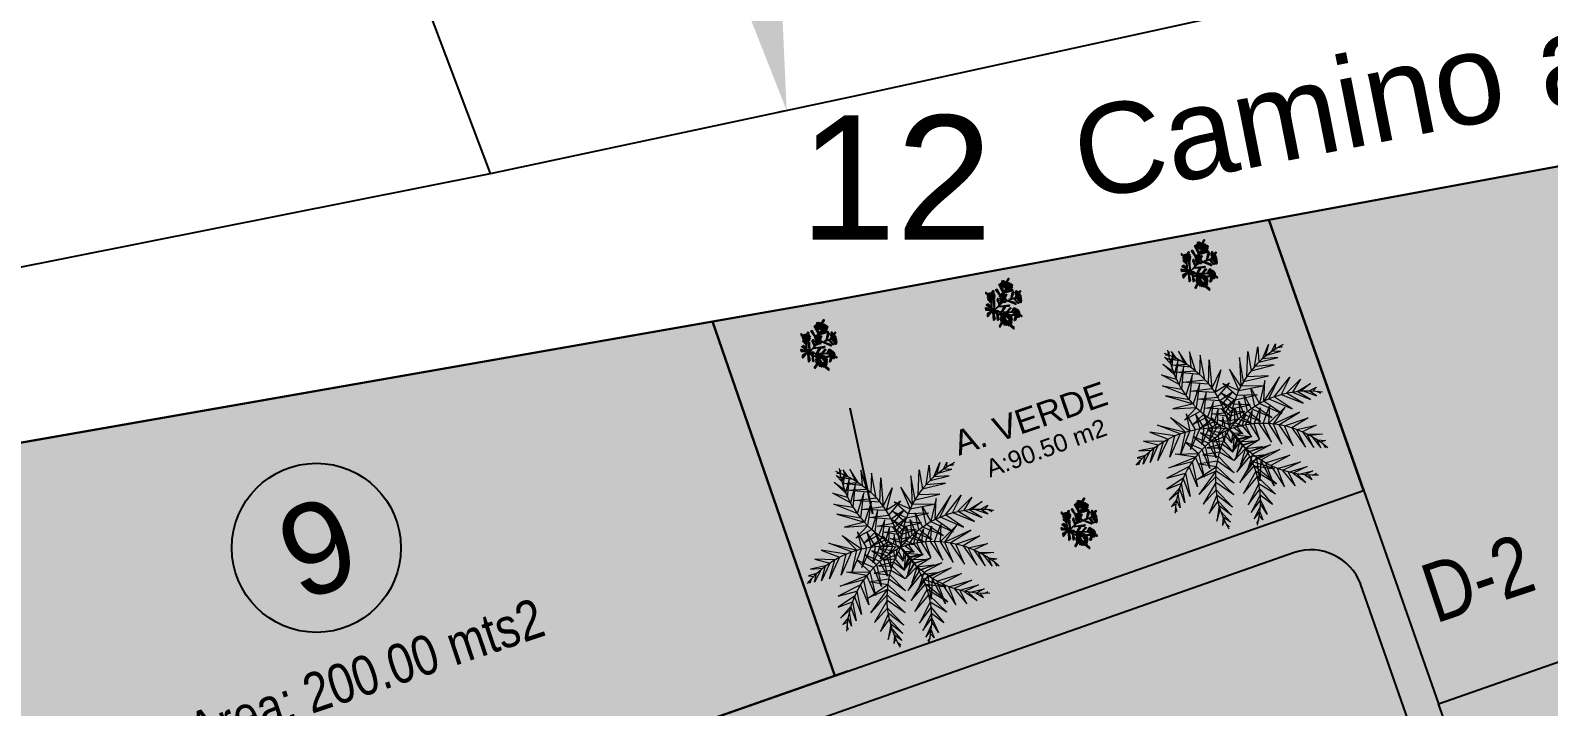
# Model space of a CAD drawing. Header units: millimetres. Extents: x 603733 to 1211550, y 1310999 to 2622648.
# Drawn here: x 604440.85 to 604474.45, y 1311241.42 to 1311256.39 of the extents above; entities that cross this region are included whole.
import ezdxf

# ---------------------------------------------------------------- set-up
doc = ezdxf.new("R2010")
doc.units = ezdxf.units.MM
doc.header["$PDMODE"] = 32
doc.header["$PDSIZE"] = 0.3
for name, color, linetype in [('CERCO', 6, 'Continuous'), ('COTAS', 3, 'Continuous'), ('FLORES', 7, 'Continuous'), ('MUEBLES', 1, 'Continuous'), ('PALME-1', 82, 'Continuous'), ('PTOS PI', 7, 'Continuous'), ('ROTULOS LOTES', 1, 'Continuous'), ('texto', 7, 'Continuous')]:
    doc.layers.add(name, color=color, linetype=linetype)
doc.styles.add('PUNTOS PI', font='arial.ttf', dxfattribs={"height": 2.75})
doc.styles.add('ROTULOS', font='arial.ttf', dxfattribs={"height": 3})
doc.styles.get("Standard").update_dxf_attribs({"font": 'arial.ttf'})
doc.styles.add('TSN - Arial Narrow', font='ARIALN.TTF')
doc.dimstyles.new('COTAS LINDEROS', dxfattribs={"dimscale": 40, "dimtxt": 2.75, "dimasz": 0.06, "dimexe": 0.005, "dimexo": 0.005, "dimgap": 0.005, "dimtad": 2, "dimzin": 0, "dimdsep": 46, "dimtxsty": 'PUNTOS PI', "dimcen": 0.09, "dimclrd": 1, "dimclre": 1, "dimclrt": 3, "dimadec": 0, "dimazin": 0, "dimtfac": 1, "dimtofl": 0, "dimtmove": 0, "dimatfit": 3, "dimldrblk": 'ARCHTICK', "dimfxl": 1, "dimtolj": 1, "dimtzin": 0, "dimarcsym": 0})

# ---------------------------------------------------------------- blocks, each defined once
blk = doc.blocks.new('A$C48C97B70')
at = {"layer": 'PALME-1', "lineweight": 5}
for p, q in [((2.072, 6.54), (2.171, 6.533)), ((2.216, 6.497), (2.072, 6.54)), ((2.109, 6.384), (2.41, 6.325)), ((2.556, 6.176), (2.109, 6.384)), ((2.315, 6.6), (2.309, 6.418)), ((2.41, 6.325), (2.315, 6.6)), ((2.552, 6.547), (2.605, 6.122)), ((2.687, 6.026), (2.552, 6.547)), ((2.903, 6.407), (2.793, 5.89)), ((2.912, 5.72), (2.903, 6.407)), ((2.171, 6.148), (2.687, 6.026)), ((2.793, 5.89), (2.171, 6.148)), ((2.251, 5.877), (2.912, 5.72)), ((3.009, 5.561), (2.251, 5.877)), ((3.221, 6.198), (3.009, 5.561)), ((3.129, 5.334), (3.221, 6.198)), ((3.21, 5.152), (3.477, 5.948)), ((3.477, 5.948), (3.277, 4.976)), ((2.388, 5.472), (3.129, 5.334)), ((3.21, 5.152), (2.388, 5.472)), ((3.277, 4.976), (3.756, 5.506)), ((3.756, 5.506), (3.328, 4.818)), ((2.535, 5.1), (3.277, 4.976)), ((3.328, 4.818), (2.535, 5.1)), ((2.683, 4.767), (3.377, 4.635)), ((3.409, 4.484), (2.683, 4.767)), ((3.909, 4.977), (3.328, 4.818)), ((3.377, 4.635), (3.909, 4.977)), ((1.109, 4.315), (1.959, 3.803)), ((1.771, 3.798), (1.109, 4.315)), ((1.619, 4.431), (2.125, 3.798)), ((1.959, 3.803), (1.619, 4.431)), ((2.169, 4.399), (2.125, 3.798)), ((2.314, 3.783), (2.169, 4.399)), ((2.483, 4.305), (2.467, 3.763)), ((2.621, 3.736), (2.483, 4.305)), ((2.871, 4.392), (3.435, 4.33)), ((3.454, 4.176), (2.871, 4.392)), ((3.925, 4.65), (3.409, 4.484)), ((3.435, 4.33), (3.925, 4.65)), ((3.893, 4.364), (3.454, 4.176)), ((3.464, 4.032), (3.893, 4.364)), ((3.945, 3.747), (4.03, 4.282)), ((4.03, 4.282), (4.076, 3.806)), ((4.221, 3.864), (4.266, 4.448)), ((4.266, 4.448), (4.368, 3.915)), ((4.516, 3.959), (4.561, 4.59)), ((4.561, 4.59), (4.7, 4.004)), ((5.099, 4.709), (4.7, 4.004)), ((4.863, 4.035), (5.099, 4.709)), ((5.621, 4.675), (4.863, 4.035)), ((5.049, 4.06), (5.621, 4.675)), ((5.248, 4.076), (5.963, 4.571)), ((5.963, 4.571), (5.505, 4.079)), ((5.691, 4.07), (6.298, 4.391)), ((6.298, 4.391), (5.897, 4.047)), ((0.485, 3.926), (0.936, 3.651)), ((1.136, 3.706), (0.485, 3.926)), ((1.318, 3.745), (0.768, 3.135)), ((0.768, 3.135), (1.136, 3.706)), ((0.788, 4.157), (1.318, 3.745)), ((1.572, 3.782), (0.788, 4.157)), ((1.771, 3.798), (1.195, 3.13)), ((1.195, 3.13), (1.572, 3.782)), ((1.595, 3.144), (1.959, 3.803)), ((2.125, 3.798), (1.595, 3.144)), ((1.958, 3.173), (2.314, 3.783)), ((2.467, 3.763), (1.958, 3.173)), ((2.375, 3.225), (2.621, 3.736)), ((2.773, 3.702), (2.375, 3.225)), ((2.742, 4.179), (2.773, 3.702)), ((2.911, 3.665), (2.742, 4.179)), ((2.956, 4.034), (3.027, 3.628)), ((3.19, 3.57), (2.956, 4.034)), ((3.012, 4.138), (3.464, 4.032)), ((3.469, 3.911), (3.012, 4.138)), ((3.181, 3.857), (3.468, 3.739)), ((3.462, 3.617), (3.181, 3.857)), ((3.468, 3.739), (3.827, 4.113)), ((3.827, 4.113), (3.469, 3.911)), ((3.685, 3.61), (3.842, 4.104)), ((3.842, 4.104), (3.836, 3.693)), ((3.836, 3.693), (4.254, 3.401)), ((4.254, 3.401), (3.945, 3.747)), ((4.076, 3.806), (4.544, 3.399)), ((4.544, 3.399), (4.221, 3.864)), ((4.368, 3.915), (4.964, 3.413)), ((4.964, 3.413), (4.516, 3.959)), ((4.7, 4.004), (5.327, 3.442)), ((5.327, 3.442), (4.863, 4.035)), ((5.049, 4.06), (5.724, 3.492)), ((5.724, 3.492), (5.248, 4.076)), ((5.505, 4.079), (6.145, 3.565)), ((6.145, 3.565), (5.691, 4.07)), ((5.897, 4.047), (6.422, 3.625)), ((6.068, 4.019), (6.59, 4.15)), ((6.422, 3.625), (6.068, 4.019)), ((6.59, 4.15), (6.19, 3.993)), ((6.261, 3.976), (6.658, 3.683)), ((6.462, 3.919), (6.749, 3.967)), ((6.658, 3.683), (6.462, 3.919)), ((6.749, 3.967), (6.592, 3.874)), ((6.706, 3.831), (6.813, 3.725)), ((6.813, 3.725), (6.759, 3.809)), ((0.172, 3.309), (0.083, 3.188)), ((0.083, 3.188), (0.123, 3.278)), ((0.108, 3.437), (0.277, 3.37)), ((0.398, 3.434), (0.108, 3.437)), ((0.236, 3.642), (0.655, 3.551)), ((0.772, 3.596), (0.236, 3.642)), ((0.588, 3.523), (0.242, 3.171)), ((0.242, 3.171), (0.398, 3.434)), ((0.936, 3.651), (0.485, 3.15)), ((0.485, 3.15), (0.772, 3.596)), ((2.661, 3.273), (2.911, 3.665)), ((3.027, 3.628), (2.661, 3.273)), ((3.248, 3.258), (2.731, 3.212)), ((2.731, 3.212), (3.134, 3.129)), ((2.982, 3.339), (3.19, 3.57)), ((3.302, 3.524), (2.982, 3.339)), ((3.387, 2.981), (3.248, 3.258)), ((3.333, 3.347), (3.387, 2.981)), ((3.534, 3.189), (3.34, 2.708)), ((3.494, 3.304), (3.845, 3.186)), ((3.845, 3.186), (3.534, 3.189)), ((3.581, 3.546), (3.927, 3.415)), ((3.927, 3.415), (3.685, 3.61)), ((2.305, 2.87), (2.804, 2.657)), ((2.885, 2.79), (2.305, 2.87)), ((2.517, 3.065), (2.973, 2.919)), ((3.058, 3.034), (2.517, 3.065)), ((2.804, 2.657), (3.166, 1.967)), ((3.27, 2.374), (2.885, 2.79)), ((2.973, 2.919), (3.27, 2.374)), ((3.331, 2.658), (3.058, 3.034)), ((3.134, 3.129), (3.331, 2.658)), ((3.34, 2.708), (3.598, 3.029)), ((3.647, 2.918), (3.373, 2.451)), ((3.373, 2.451), (3.71, 2.789)), ((3.785, 2.652), (3.45, 2.173)), ((3.598, 3.029), (4.106, 2.989)), ((4.106, 2.989), (3.647, 2.918)), ((3.71, 2.789), (4.331, 2.805)), ((4.331, 2.805), (3.785, 2.652)), ((1.792, 1.596), (2.581, 2.199)), ((1.871, 2.113), (2.646, 2.352)), ((2.581, 2.199), (1.871, 2.113)), ((2.103, 2.613), (2.646, 2.352)), ((2.729, 2.522), (2.103, 2.613)), ((3.06, 1.619), (2.581, 2.199)), ((2.646, 2.352), (3.06, 1.619)), ((3.166, 1.967), (2.729, 2.522)), ((3.45, 2.173), (3.866, 2.519)), ((3.953, 2.391), (3.586, 1.876)), ((3.586, 1.876), (4.066, 2.239)), ((3.866, 2.519), (4.646, 2.527)), ((3.926, 1.441), (4.066, 2.239)), ((4.172, 2.112), (3.926, 1.441)), ((4.646, 2.527), (3.953, 2.391)), ((4.066, 2.239), (4.908, 2.274)), ((4.908, 2.274), (4.172, 2.112)), ((4.35, 1.136), (4.172, 2.112)), ((2.516, 2.023), (1.792, 1.596)), ((2.457, 1.832), (1.821, 1.24)), ((1.821, 1.24), (2.399, 1.582)), ((2.399, 1.582), (2.764, 0.846)), ((2.926, 1.242), (2.457, 1.832)), ((2.516, 2.023), (2.926, 1.242)), ((4.3, 1.974), (5.183, 1.983)), ((4.3, 1.974), (4.35, 1.136)), ((5.183, 1.983), (4.444, 1.835)), ((4.444, 1.835), (4.68, 0.999)), ((4.68, 0.999), (4.639, 1.669)), ((4.639, 1.669), (5.461, 1.659)), ((5.461, 1.659), (4.789, 1.558)), ((2.369, 1.398), (1.925, 0.874)), ((1.925, 0.874), (2.347, 1.192)), ((2.347, 1.192), (2.647, 0.589)), ((2.764, 0.846), (2.369, 1.398)), ((4.789, 1.558), (5.053, 0.924)), ((5.053, 0.924), (4.963, 1.444)), ((4.963, 1.444), (5.636, 1.437)), ((5.636, 1.437), (5.112, 1.358)), ((5.112, 1.358), (5.431, 0.925)), ((5.431, 0.925), (5.223, 1.3)), ((5.289, 1.268), (5.782, 1.241)), ((5.782, 1.241), (5.48, 1.184)), ((5.48, 1.184), (5.67, 0.964)), ((5.67, 0.964), (5.609, 1.136)), ((5.724, 1.097), (5.874, 1.11)), ((5.874, 1.11), (5.78, 1.08)), ((2.338, 1.019), (2.097, 0.538)), ((2.097, 0.538), (2.337, 0.894)), ((2.351, 0.612), (2.242, 0.343)), ((2.647, 0.589), (2.338, 1.019)), ((2.338, 0.821), (2.539, 0.37)), ((2.539, 0.37), (2.351, 0.612)), ((2.242, 0.343), (2.366, 0.476)), ((2.384, 0.355), (2.464, 0.229)), ((2.464, 0.229), (2.394, 0.298))]:
    blk.add_line(p, q, dxfattribs=at)
for points in [[(2.155, 6.219), (2.027, 6.48), (2.16, 6.356)], [(2.156, 6.01), (2.325, 6.474), (2.155, 6.219)], [(2.17, 6.478), (2.241, 6.61), (2.176, 6.535)], [(2.227, 5.436), (1.748, 5.928), (2.191, 5.641)], [(2.17, 5.812), (1.897, 6.276), (2.16, 5.937)], [(2.191, 5.641), (2.448, 6.263), (2.17, 5.812)], [(2.271, 5.255), (2.584, 6.015), (2.227, 5.436)], [(4.545, 5.014), (4.834, 5.833), (4.75, 5.166)], [(4.907, 5.267), (5.211, 5.884), (5.087, 5.37)], [(5.242, 5.447), (5.588, 5.859), (5.357, 5.498)], [(5.621, 5.597), (5.824, 5.804), (5.752, 5.637)], [(2.346, 5.01), (1.67, 5.556), (2.271, 5.255)], [(2.418, 4.824), (2.773, 5.631), (2.346, 5.01)], [(2.57, 4.504), (2.932, 5.265), (2.495, 4.652)], [(4.256, 4.754), (4.053, 5.439), (4.142, 4.634)], [(4.393, 4.884), (4.496, 5.717), (4.256, 4.754)], [(4.75, 5.166), (5.571, 5.125), (4.907, 5.267)], [(5.087, 5.37), (5.76, 5.335), (5.242, 5.447)], [(5.424, 5.526), (5.918, 5.521), (5.621, 5.597)], [(5.87, 5.669), (6.018, 5.646), (5.926, 5.682)], [(2.418, 4.824), (1.666, 5.198), (2.495, 4.652)], [(2.749, 4.211), (3.062, 4.925), (2.665, 4.34)], [(3.836, 4.239), (3.531, 4.739), (3.925, 4.367)], [(4.019, 4.489), (3.686, 5.027), (4.142, 4.634)], [(4.142, 4.634), (4.98, 4.546), (4.256, 4.754)], [(4.393, 4.884), (5.273, 4.819), (4.545, 5.014)], [(2.495, 4.652), (1.781, 4.688), (2.57, 4.504)], [(2.665, 4.34), (2.047, 4.205), (2.57, 4.504)], [(2.84, 4.084), (2.267, 3.963), (2.749, 4.211)], [(2.936, 3.961), (3.195, 4.526), (2.84, 4.084)], [(3.112, 3.763), (3.275, 4.247), (3.03, 3.852)], [(3.551, 3.72), (3.388, 4.212), (3.624, 3.876)], [(3.681, 3.983), (3.437, 4.467), (3.752, 4.108)], [(3.752, 4.108), (4.371, 4.052), (3.836, 4.239)], [(3.925, 4.367), (4.703, 4.31), (4.019, 4.489)], [(3.03, 3.852), (2.492, 3.783), (2.936, 3.961)], [(3.235, 3.642), (2.716, 3.653), (3.112, 3.763)], [(3.325, 3.56), (3.354, 3.929), (3.235, 3.642)], [(3.504, 3.607), (3.861, 3.703), (3.551, 3.72)], [(3.624, 3.876), (4.134, 3.884), (3.681, 3.983)], [(3.73, 3.458), (4.128, 3.79), (3.902, 3.447)], [(4.023, 3.434), (4.383, 3.838), (4.165, 3.413)], [(4.318, 3.383), (4.671, 3.85), (4.469, 3.347)], [(4.618, 3.304), (4.996, 3.811), (4.797, 3.243)], [(2.039, 2.865), (1.395, 3.175), (2.176, 2.959)], [(2.338, 3.057), (1.86, 3.471), (2.176, 2.959)], [(2.614, 3.199), (2.169, 3.579), (2.474, 3.131)], [(2.892, 3.311), (2.453, 3.629), (2.757, 3.26)], [(2.757, 3.26), (2.714, 2.641), (2.614, 3.199)], [(3.173, 3.397), (2.712, 3.637), (3.007, 3.35)], [(3.007, 3.35), (2.918, 2.847), (2.892, 3.311)], [(3.291, 3.426), (3.14, 3.089), (3.173, 3.397)], [(3.524, 3.316), (3.359, 2.985), (3.577, 3.207)], [(3.577, 3.207), (4.054, 3.003), (3.645, 3.048)], [(3.608, 3.461), (3.828, 3.163), (3.73, 3.458)], [(3.902, 3.447), (4.096, 2.975), (4.023, 3.434)], [(4.165, 3.413), (4.34, 2.817), (4.318, 3.383)], [(4.469, 3.347), (4.701, 2.603), (4.618, 3.304)], [(4.951, 3.181), (5.513, 3.622), (4.797, 3.243)], [(4.797, 3.243), (5.023, 2.432), (4.951, 3.181)], [(5.122, 3.102), (5.935, 3.312), (4.951, 3.181)], [(1.889, 2.751), (1.05, 2.782), (2.039, 2.865)], [(1.889, 2.751), (1.814, 1.872), (1.737, 2.622)], [(2.176, 2.959), (2.13, 2.118), (2.039, 2.865)], [(2.474, 3.131), (2.407, 2.354), (2.338, 3.057)], [(3.735, 2.799), (3.284, 2.372), (3.778, 2.649)], [(3.645, 3.048), (3.314, 2.661), (3.689, 2.935)], [(3.689, 2.935), (4.213, 2.799), (3.735, 2.799)], [(3.778, 2.649), (4.355, 2.548), (3.815, 2.498)], [(5.122, 3.102), (5.384, 2.259), (5.298, 3.008)], [(5.298, 3.008), (6.166, 3.04), (5.516, 2.873)], [(5.516, 2.873), (5.778, 2.094), (5.667, 2.764)], [(5.667, 2.764), (6.352, 2.708), (5.829, 2.634)], [(5.829, 2.634), (6.043, 1.995), (5.957, 2.518)], [(1.429, 2.305), (0.772, 2.102), (1.299, 2.143)], [(1.737, 2.622), (0.883, 2.467), (1.554, 2.443)], [(1.299, 2.143), (1.227, 1.473), (1.198, 2.002)], [(1.554, 2.443), (1.465, 1.626), (1.429, 2.305)], [(3.872, 2.159), (3.253, 1.588), (3.887, 1.994)], [(3.815, 2.498), (3.259, 1.952), (3.845, 2.347)], [(3.845, 2.347), (4.468, 2.241), (3.872, 2.159)], [(3.887, 1.994), (4.536, 1.694), (3.872, 2.159)], [(5.957, 2.518), (6.468, 2.348), (6.047, 2.431)], [(6.097, 2.378), (6.274, 1.917), (6.236, 2.221)], [(6.236, 2.221), (6.503, 2.108), (6.321, 2.114)], [(1.198, 2.002), (0.737, 1.726), (1.13, 1.897)], [(0.99, 1.652), (0.753, 1.484), (0.93, 1.529)], [(1.092, 1.835), (1.018, 1.347), (0.99, 1.652)], [(3.895, 1.806), (3.264, 1.188), (3.891, 1.606)], [(3.891, 1.606), (4.315, 0.848), (3.87, 1.351)], [(3.895, 1.806), (4.452, 1.178), (3.887, 1.994)], [(6.394, 2.016), (6.426, 1.87), (6.427, 1.969)], [(0.88, 1.418), (0.879, 1.268), (0.858, 1.364)], [(3.87, 1.351), (3.296, 0.762), (3.843, 1.166)], [(3.843, 1.166), (4.104, 0.531), (3.8, 0.963)], [(3.8, 0.963), (3.329, 0.481), (3.756, 0.796)], [(3.694, 0.607), (3.365, 0.24), (3.618, 0.413)], [(3.756, 0.796), (3.836, 0.264), (3.718, 0.676)], [(3.507, 0.179), (3.392, 0.083), (3.48, 0.128)], [(3.618, 0.413), (3.639, 0.123), (3.562, 0.288)]]:
    blk.add_lwpolyline(points, dxfattribs=at)
for centre, start, end in [((5.589, 6.144), 171.0105, 231.4464), ((6.694, 2.334), 100.4762, 160.9122), ((4.041, 0.074), 99.9493, 160.3853), ((0.46, 1.763), 329.1163, 29.5523), ((3.594, 0.025), 32.0006, 92.4366)]:
    blk.add_arc(centre, 3.435, start, end, dxfattribs=at)
at = {"layer": 'PALME-1', "lineweight": 5, "extrusion": (0, 0, -1)}
for centre, major_axis, start_param, end_param in [((0.035, 3.843), (2.429, 2.429), -0.156897, 0.89791), ((5.421, 0.645), (-2.429, 2.429), 0.173647, 1.228454), ((1.947, 0.368), (-2.429, 2.429), 0.182844, 1.237651), ((5.771, 0.927), (2.429, 2.429), 3.700109, 4.754916), ((6.759, 4.372), (-2.429, 2.429), 4.173367, 5.228174)]:
    blk.add_ellipse(centre, major_axis=major_axis, ratio=1, start_param=start_param, end_param=end_param, dxfattribs=at)
blk = doc.blocks.new('FLORES-1')
at = {"color": 86, "linetype": 'Continuous'}
for p, q in [((-0.188, 0.272), (-0.183, 0.181)), ((-0.159, 0.155), (-0.182, 0.283)), ((0.05, 0.385), (0.045, 0.422)), ((0.05, 0.382), (0.061, 0.281)), ((0.054, 0.385), (0.068, 0.419)), ((0.23, 0.294), (0.188, 0.231)), ((-0.183, 0.181), (-0.159, 0.155)), ((-0.141, 0.099), (-0.027, -0.013)), ((-0.074, 0.088), (-0.105, 0.101)), ((-0.064, 0.077), (-0.101, 0.09)), ((0.056, 0.146), (-0.002, 0.01)), ((0.168, 0.017), (0.07, -0.012)), ((0.168, 0.017), (0.196, 0.029))]:
    blk.add_line(p, q, dxfattribs=at)
at = {"color": 1, "linetype": 'Continuous'}
for p, q in [((-0.183, 0.183), (-0.196, 0.169)), ((0.056, 0.146), (0.064, 0.192)), ((0.069, 0.177), (0.069, 0.199))]:
    blk.add_line(p, q, dxfattribs=at)
for points in [[(0.084, 0.441), (0.152, 0.44), (0.085, 0.447), (0.124, 0.455), (0.072, 0.453), (0.087, 0.468), (0.06, 0.456), (0.064, 0.474), (0.051, 0.456), (0.05, 0.474), (0.045, 0.457), (0.036, 0.47), (0.04, 0.457), (0.023, 0.465), (0.033, 0.457), (0.015, 0.47), (0.017, 0.454), (-0.001, 0.459), (0.011, 0.451), (-0.017, 0.462), (-0.001, 0.45), (-0.035, 0.448), (-0.004, 0.442), (-0.047, 0.437), (0.006, 0.44), (-0.037, 0.419), (0.016, 0.439), (-0.004, 0.418), (0.022, 0.443), (0.016, 0.409), (0.033, 0.442), (0.036, 0.418), (0.042, 0.442), (0.05, 0.41), (0.048, 0.441), (0.076, 0.417), (0.065, 0.439), (0.107, 0.412), (0.074, 0.44), (0.127, 0.42), (0.089, 0.442)], [(-0.157, 0.318), (-0.107, 0.327), (-0.161, 0.329), (-0.128, 0.346), (-0.163, 0.335), (-0.148, 0.355), (-0.167, 0.338), (-0.169, 0.36), (-0.176, 0.339), (-0.18, 0.36), (-0.181, 0.338), (-0.191, 0.359), (-0.192, 0.336), (-0.209, 0.354), (-0.2, 0.336), (-0.227, 0.342), (-0.209, 0.328), (-0.239, 0.333), (-0.212, 0.32), (-0.244, 0.321), (-0.209, 0.317), (-0.238, 0.301), (-0.202, 0.317), (-0.228, 0.286), (-0.194, 0.311), (-0.202, 0.277), (-0.182, 0.31), (-0.176, 0.275), (-0.173, 0.31), (-0.152, 0.282), (-0.163, 0.32), (-0.123, 0.296), (-0.161, 0.315)], [(0.149, 0.231), (0.179, 0.239), (0.147, 0.224), (0.194, 0.21), (0.144, 0.217), (0.19, 0.193), (0.15, 0.195), (0.17, 0.167), (0.12, 0.192), (0.135, 0.159), (0.112, 0.2), (0.11, 0.152), (0.101, 0.196)], [(0.271, 0.347), (0.243, 0.307), (0.28, 0.334), (0.258, 0.297), (0.289, 0.324), (0.268, 0.282), (0.294, 0.316), (0.29, 0.273), (0.305, 0.315), (0.317, 0.258), (0.315, 0.304), (0.35, 0.265), (0.327, 0.307), (0.374, 0.287), (0.344, 0.313), (0.369, 0.309), (0.332, 0.326), (0.352, 0.33), (0.324, 0.336), (0.331, 0.347), (0.316, 0.346), (0.319, 0.362), (0.304, 0.362), (0.306, 0.384), (0.293, 0.373), (0.294, 0.392), (0.278, 0.386), (0.273, 0.409), (0.265, 0.386), (0.251, 0.419), (0.262, 0.377), (0.224, 0.401), (0.259, 0.375), (0.21, 0.378), (0.259, 0.367), (0.215, 0.357), (0.268, 0.358), (0.22, 0.342), (0.271, 0.351), (0.226, 0.329), (0.266, 0.341)], [(-0.161, 0.17), (-0.138, 0.187), (-0.16, 0.156), (-0.125, 0.173), (-0.153, 0.149), (-0.107, 0.154), (-0.149, 0.14), (-0.102, 0.131), (-0.151, 0.128), (-0.104, 0.11), (-0.151, 0.116), (-0.105, 0.094), (-0.159, 0.11), (-0.131, 0.072), (-0.17, 0.108), (-0.151, 0.054), (-0.173, 0.105), (-0.174, 0.045), (-0.182, 0.107), (-0.196, 0.04), (-0.198, 0.11), (-0.221, 0.046), (-0.215, 0.11), (-0.243, 0.051), (-0.228, 0.109), (-0.27, 0.068), (-0.238, 0.119), (-0.29, 0.093), (-0.248, 0.129), (-0.305, 0.123), (-0.257, 0.144), (-0.311, 0.148), (-0.257, 0.153), (-0.304, 0.169), (-0.253, 0.161), (-0.287, 0.186), (-0.248, 0.17), (-0.262, 0.201), (-0.24, 0.176), (-0.237, 0.213), (-0.23, 0.179), (-0.217, 0.217), (-0.218, 0.176), (-0.199, 0.215), (-0.205, 0.178), (-0.188, 0.215), (-0.195, 0.173)], [(-0.177, 0.172), (-0.183, 0.168), (-0.179, 0.175)], [(-0.169, 0.164), (-0.172, 0.161), (-0.169, 0.165)], [(-0.166, 0.196), (-0.161, 0.206), (-0.167, 0.2)], [(-0.161, 0.176), (-0.147, 0.195), (-0.163, 0.183)], [(0.079, 0.181), (0.071, 0.145), (0.07, 0.173)], [(0.081, 0.193), (0.082, 0.199), (0.083, 0.195)], [(0.099, 0.195), (0.086, 0.154), (0.085, 0.185)], [(0.225, 0.069), (0.258, 0.082), (0.237, 0.065), (0.264, 0.069), (0.237, 0.056), (0.266, 0.058), (0.237, 0.05), (0.272, 0.045), (0.243, 0.04), (0.273, 0.027), (0.245, 0.035), (0.257, 0.006), (0.236, 0.028), (0.245, -0.007), (0.232, 0.025), (0.222, -0.015), (0.224, 0.023), (0.2, -0.002), (0.211, 0.024), (0.176, 0.009), (0.206, 0.034), (0.159, 0.034), (0.197, 0.043), (0.157, 0.052), (0.192, 0.054), (0.163, 0.077), (0.196, 0.063), (0.188, 0.095), (0.202, 0.068), (0.213, 0.106), (0.218, 0.075), (0.244, 0.104), (0.229, 0.067)]]:
    blk.add_lwpolyline(points, dxfattribs=at)
at = {"color": 86, "linetype": 'Continuous'}
for points in [[(0.102, 0.471), (0.12, 0.499), (0.122, 0.485), (0.114, 0.464)], [(-0.219, 0.287), (-0.27, 0.256), (-0.269, 0.243), (-0.208, 0.289)], [(-0.217, 0.356), (-0.235, 0.368), (-0.251, 0.364), (-0.223, 0.355)], [(-0.17, 0.299), (-0.144, 0.266), (-0.019, -0.02)], [(-0.136, 0.247), (-0.09, 0.317), (-0.09, 0.296), (-0.132, 0.248)], [(-0.104, 0.181), (-0.069, 0.258), (-0.065, 0.242), (-0.102, 0.175)], [(0.062, 0.261), (-0.009, 0.344), (-0.042, 0.357), (0.067, 0.244)], [(0.041, 0.367), (-0.039, 0.398), (-0.032, 0.385), (0.038, 0.363)], [(0.024, 0.093), (-0.016, 0.254), (-0.03, 0.244), (0.026, 0.082)], [(0.078, 0.41), (0.053, 0.382)], [(0.06, 0.318), (0.146, 0.399), (0.146, 0.372), (0.056, 0.312)], [(0.062, 0.168), (0.163, 0.241), (0.154, 0.275), (0.06, 0.167)], [(0.194, 0.245), (0.178, 0.395), (0.192, 0.388), (0.198, 0.257), (0.217, 0.334), (0.218, 0.299), (0.203, 0.259)], [(0.196, 0.245), (0.339, 0.231), (0.342, 0.253), (0.198, 0.247)], [(0.333, 0.356), (0.368, 0.404), (0.371, 0.393), (0.338, 0.35)], [(-0.3, 0.135), (-0.385, 0.181), (-0.363, 0.19), (-0.305, 0.159)], [(-0.223, 0.04), (-0.262, -0.01), (-0.273, -0.009), (-0.233, 0.049)], [(-0.078, 0.029), (-0.159, 0.014), (-0.167, 0.003), (-0.073, 0.029)], [(-0.071, 0.106), (-0.022, 0.181), (-0.019, 0.155), (-0.068, 0.101)], [(0.004, -0.008), (-0.032, 0.064), (-0.046, 0.045), (0.001, -0.001)], [(-0.003, 0.006), (0.12, -0.041), (0.116, -0.073), (0.006, -0.002)], [(0, 0.014), (0.133, 0.064), (0.132, 0.042), (0.004, 0.013)], [(0.044, 0.117), (0.149, 0.129), (0.134, 0.111), (0.045, 0.114)], [(0.129, 0.002), (0.184, -0.022), (0.193, -0.017), (0.134, 0.002)], [(0.179, 0.183), (0.282, 0.17), (0.286, 0.151), (0.178, 0.18)], [(0.262, 0.015), (0.304, -0.01), (0.288, -0.016), (0.26, 0.004)], [(0.264, 0.078), (0.276, 0.111), (0.287, 0.094), (0.268, 0.079)], [(-0.019, -0.02), (-0.132, -0.038), (-0.144, -0.059), (-0.021, -0.02)], [(0.01, -0.004), (-0.054, -0.123), (-0.011, -0.107), (0.004, -0.008)], [(0.006, -0.002), (0.047, -0.107), (0.08, -0.101), (0.01, -0.004)]]:
    blk.add_lwpolyline(points, dxfattribs=at)
at = {"color": 50, "linetype": 'Continuous'}
for points in [[(-0.161, 0.317), (-0.16, 0.319), (-0.16, 0.324), (-0.162, 0.328), (-0.169, 0.335), (-0.171, 0.336), (-0.182, 0.337), (-0.192, 0.335), (-0.203, 0.327), (-0.207, 0.32), (-0.204, 0.314), (-0.198, 0.311), (-0.188, 0.312), (-0.178, 0.313), (-0.167, 0.315), (-0.159, 0.317)], [(0.043, 0.454), (0.04, 0.455), (0.029, 0.455), (0.02, 0.453), (0.007, 0.451), (-0.004, 0.448), (-0.008, 0.445), (-0.004, 0.442), (0.015, 0.441), (0.033, 0.442), (0.055, 0.441), (0.069, 0.441), (0.084, 0.443), (0.081, 0.452), (0.067, 0.455), (0.053, 0.455), (0.039, 0.453)], [(0.278, 0.38), (0.271, 0.381), (0.263, 0.378), (0.262, 0.372), (0.268, 0.362), (0.275, 0.351), (0.288, 0.337), (0.301, 0.321), (0.317, 0.307), (0.326, 0.313), (0.322, 0.329), (0.315, 0.34), (0.307, 0.35), (0.294, 0.366), (0.28, 0.377)], [(0.117, 0.232), (0.11, 0.234), (0.1, 0.236), (0.088, 0.236), (0.074, 0.234), (0.063, 0.228), (0.054, 0.219), (0.051, 0.211), (0.054, 0.204), (0.063, 0.201), (0.08, 0.2), (0.086, 0.199)], [(0.104, 0.197), (0.108, 0.196), (0.124, 0.195), (0.137, 0.199), (0.144, 0.211), (0.139, 0.22), (0.136, 0.222)], [(0.231, 0.049), (0.23, 0.053), (0.227, 0.057), (0.219, 0.062), (0.207, 0.062), (0.2, 0.056), (0.204, 0.049), (0.207, 0.041), (0.214, 0.031), (0.224, 0.03), (0.232, 0.031), (0.237, 0.039), (0.234, 0.048), (0.23, 0.052)]]:
    blk.add_lwpolyline(points, dxfattribs=at)
blk.add_lwpolyline([(-0.175, 0.155), (-0.175, 0.155), (-0.179, 0.155), (-0.183, 0.156), (-0.186, 0.157), (-0.188, 0.159), (-0.19, 0.16), (-0.192, 0.161), (-0.195, 0.162), (-0.205, 0.167), (-0.215, 0.171), (-0.232, 0.17), (-0.243, 0.162), (-0.249, 0.153), (-0.246, 0.139), (-0.236, 0.123), (-0.222, 0.119), (-0.202, 0.116), (-0.186, 0.113), (-0.165, 0.111), (-0.156, 0.13), (-0.161, 0.146)], close=True, dxfattribs=at)
blk = doc.blocks.new('arbusto5')
at = {"layer": 'FLORES'}
blk.add_blockref('FLORES-1', (0.144, 0.059), dxfattribs=at)
blk = doc.blocks.new('*D164')
at = {"layer": 'COTAS', "color": 1, "lineweight": -2, "transparency": 16777216}
for p, q in [((604457.088, 1311256.959), (604454.343, 1311269.851)), ((604457.51, 1311254.595), (604457.392, 1311254.57)), ((604458.411, 1311250.364), (604458.293, 1311250.339)), ((604458.989, 1311248.033), (604459.488, 1311245.686))]:
    blk.add_line(p, q, dxfattribs=at)
at = {"layer": 'COTAS', "color": 1, "transparency": 16777216}
for points in [[(604457.479, 1311257.042), (604456.697, 1311256.875), (604457.588, 1311254.611)], [(604459.38, 1311248.117), (604458.597, 1311247.95), (604458.489, 1311250.381)]]:
    blk.add_solid(points, dxfattribs=at)
at = {"layer": 'Defpoints', "color": 0, "transparency": 16777216}
for p in [(604457.588, 1311254.611), (604457.705, 1311254.636), (604458.606, 1311250.406)]:
    blk.add_point(p, dxfattribs=at)
at = {"layer": 'COTAS', "color": 3, "transparency": 16777216, "insert": (604453.896, 1311264.244), "char_height": 2.75, "attachment_point": 5, "rotation": 282.0212, "style": 'PUNTOS PI'}
blk.add_mtext('\\A1;4.33m', dxfattribs=at)
blk = doc.blocks.new('_ArchTick')
at = {"color": 0, "linetype": 'ByBlock', "const_width": 0.15}
blk.add_lwpolyline([(-0.5, -0.5), (0.5, 0.5)], dxfattribs=at)

msp = doc.modelspace()

# ---------------------------------------------------------------- hatches: boundary and pattern name
at = {"true_color": 0xafd9aa}
h = msp.add_hatch(color=9, dxfattribs=at)
h.dxf.hatch_style = 1
h.paths.add_polyline_path([(604399.891, 1311192.273), (604396.804, 1311197.011), (604392.987, 1311202.87), (604391.565, 1311205.062), (604378.68, 1311224.925), (604375.301, 1311232.894), (604378.928, 1311234.785), (604388.868, 1311237.4), (604406.859, 1311240.725), (604429.671, 1311245.342), (604458.606, 1311250.406), (604489.332, 1311256.091), (604496.283, 1311232.102), (604508.476, 1311191.737), (604513.191, 1311176.534), (604478.531, 1311164.993), (604471.241, 1311162.633), (604455.33, 1311157.257), (604428.685, 1311148.31), (604421.924, 1311157.888), (604409.414, 1311177.523), (604404.915, 1311184.532), (604400.471, 1311191.382, -0.999015)])
h = msp.add_hatch(color=9, dxfattribs=at)
h.dxf.hatch_style = 1
h.paths.add_polyline_path([(604491.581, 1311248.329), (604489.48, 1311255.58, -0.44354), (604488.81, 1311255.994), (604468.259, 1311252.192), (604470.358, 1311246.202), (604472.013, 1311241.482)])
at = {"true_color": 0xf8f6af}
h = msp.add_hatch(color=51, dxfattribs=at)
h.dxf.hatch_style = 1
h.paths.add_polyline_path([(604468.259, 1311252.192), (604458.606, 1311250.406), (604455.947, 1311249.94), (604458.655, 1311242.105), (604470.358, 1311246.202)])
h.paths.add_polyline_path([(604462.078, 1311246.256), (604464.891, 1311247.272), (604464.617, 1311248.03), (604461.804, 1311247.014)], flags=24)
h.paths.add_polyline_path([(604461.384, 1311246.652), (604464.983, 1311247.887), (604464.621, 1311248.943), (604461.022, 1311247.708)], flags=24)
at = {"true_color": 0xafd9aa}
h = msp.add_hatch(color=9, dxfattribs=at)
h.dxf.hatch_style = 1
h.paths.add_polyline_path([(604435.876, 1311246.428), (604455.947, 1311249.94), (604458.655, 1311242.105), (604439.675, 1311235.461), (604439.675, 1311235.461), (604424.963, 1311230.312), (604420.373, 1311243.46), (604430.192, 1311245.447, -1), (604429.15, 1311245.236), (604429.671, 1311245.342)])
h = msp.add_hatch(color=9, dxfattribs=at)
h.dxf.hatch_style = 1
h.paths.add_polyline_path([(604458.655, 1311242.105), (604455.947, 1311249.94), (604435.876, 1311246.428), (604439.675, 1311235.461)])
h = msp.add_hatch(color=9, dxfattribs=at)
h.dxf.hatch_style = 1
h.paths.add_polyline_path([(604491.581, 1311248.329), (604472.013, 1311241.482), (604475.322, 1311232.204), (604494.324, 1311238.863)])
at = {"true_color": 0x636466}
h = msp.add_hatch(color=251, dxfattribs=at)
h.dxf.hatch_style = 1
h.paths.add_polyline_path([(604468.775, 1311244.813, -0.410936), (604470.291, 1311244.137), (604477.907, 1311222.407), (604478.663, 1311222.673), (604475.322, 1311232.204), (604472.013, 1311241.482), (604470.358, 1311246.202), (604458.655, 1311242.105), (604439.675, 1311235.461), (604439.675, 1311235.461), (604424.963, 1311230.312), (604412.251, 1311225.862), (604409.834, 1311232.755), (604409.083, 1311232.481), (604411.522, 1311225.523, 0.351788), (604412.514, 1311225.096)])
at = {"true_color": 0xebebeb}
h = msp.add_hatch(color=7, dxfattribs=at)
h.dxf.hatch_style = 1
h.paths.add_polyline_path([(604470.291, 1311244.137, 0.397575), (604468.826, 1311244.831), (604458.916, 1311241.358), (604460.899, 1311235.702), (604465.439, 1311237.292, -0.433734), (604466.444, 1311236.797), (604472.161, 1311238.801)])

# ---------------------------------------------------------------- linework, layer by layer
at = {"color": 2}
for p, q in [((604489.332, 1311256.091), (604468.259, 1311252.192)), ((604458.938, 1311242.204), (604412.251, 1311225.862)), ((604458.938, 1311242.204), (604458.938, 1311242.204))]:
    msp.add_line(p, q, dxfattribs=at)
for p, q in [((604468.826, 1311244.831), (604412.514, 1311225.096)), ((604477.907, 1311222.407), (604470.292, 1311244.134))]:
    msp.add_line(p, q)
msp.add_lwpolyline([(604428.685, 1311148.31), (604421.924, 1311157.888), (604406.78, 1311181.656), (604400.181, 1311191.828), (604392.987, 1311202.87), (604378.68, 1311224.925), (604375.301, 1311232.894), (604378.928, 1311234.785), (604388.868, 1311237.4), (604406.859, 1311240.725), (604429.671, 1311245.342), (604458.606, 1311250.406), (604489.332, 1311256.091), (604496.283, 1311232.102), (604508.476, 1311191.737), (604513.191, 1311176.534), (604478.531, 1311164.993), (604471.241, 1311162.633), (604455.33, 1311157.257)], close=True)
msp.add_lwpolyline([(604428.685, 1311148.31), (604421.924, 1311157.888), (604406.78, 1311181.656), (604400.181, 1311191.828), (604392.987, 1311202.87), (604378.68, 1311224.925), (604375.301, 1311232.894), (604378.928, 1311234.785), (604388.868, 1311237.4), (604406.859, 1311240.725), (604429.671, 1311245.342), (604458.606, 1311250.406), (604489.332, 1311256.091), (604496.283, 1311232.102), (604508.476, 1311191.737), (604513.191, 1311176.534), (604478.531, 1311164.993), (604471.241, 1311162.633), (604455.33, 1311157.257)], close=True)
at = {"color": 4}
msp.add_lwpolyline([(604428.685, 1311148.31), (604421.924, 1311157.888), (604406.78, 1311181.656), (604400.181, 1311191.828), (604392.987, 1311202.87), (604378.68, 1311224.925), (604375.301, 1311232.894), (604378.928, 1311234.785), (604388.868, 1311237.4), (604406.859, 1311240.725), (604429.671, 1311245.342), (604458.606, 1311250.406), (604489.332, 1311256.091), (604496.283, 1311232.102), (604508.476, 1311191.737), (604513.191, 1311176.534), (604478.531, 1311164.993), (604471.241, 1311162.633), (604455.33, 1311157.257)], close=True, dxfattribs=at)
for points in [[(604489.332, 1311256.091), (604468.259, 1311252.192), (604472.013, 1311241.482), (604491.581, 1311248.329), (604489.332, 1311256.091)], [(604470.358, 1311246.202), (604468.259, 1311252.192), (604458.606, 1311250.406), (604455.947, 1311249.94), (604458.655, 1311242.105), (604470.358, 1311246.202)], [(604455.947, 1311249.94), (604435.876, 1311246.428), (604439.675, 1311235.461), (604458.655, 1311242.105), (604455.947, 1311249.94)], [(604472.013, 1311241.482), (604491.581, 1311248.329), (604494.324, 1311238.863), (604475.322, 1311232.204), (604472.013, 1311241.482)]]:
    msp.add_lwpolyline(points)
at = {"color": 1}
msp.add_circle((604447.179, 1311244.934), 1.872, dxfattribs=at)
msp.add_arc((604469.191, 1311243.709), 1.181, 21.0503, 107.9979)
at = {"layer": 'CERCO'}
msp.add_line((604451.029, 1311253.215), (604446.281, 1311265.853), dxfattribs=at)
msp.add_lwpolyline([(604335.197, 1311290.874), (604368.513, 1311236.591), (604378.221, 1311238.909), (604388.049, 1311241.165), (604407.467, 1311244.655), (604430.475, 1311249.247), (604432.529, 1311249.537), (604451.029, 1311253.215), (604459.172, 1311254.949), (604473.614, 1311258.118), (604488.969, 1311261.838)], dxfattribs=at)

# ---------------------------------------------------------------- block references
at = {"layer": 'MUEBLES', "linetype": 'Continuous', "xscale": -1.417112015813753, "yscale": 1.417112015653547, "zscale": 1.417112015818895, "rotation": 292.0945269993258}
for p in [(604466.501, 1311250.827), (604462.171, 1311249.97), (604458.08, 1311249.052), (604463.844, 1311245.106)]:
    msp.add_blockref('arbusto5', p, dxfattribs=at)
at = {"layer": 'PALME-1', "xscale": -0.6407901816258526, "yscale": 0.6407901816258526, "zscale": 0.6407901816258526, "rotation": 61.92829961941003}
for p in [(604470.384, 1311248.47), (604463.11, 1311245.855)]:
    msp.add_blockref('A$C48C97B70', p, dxfattribs=at)

# ---------------------------------------------------------------- texts
at = {"color": 30, "true_color": 0xf26722, "insert": (604462.981, 1311247.799), "char_height": 0.5418, "width": 5.10745, "attachment_point": 5, "rotation": 18.9389}
msp.add_mtext('A. VERDE', dxfattribs=at)
at = {"color": 5, "insert": (604463.333, 1311247.142), "char_height": 0.3912, "attachment_point": 5, "rotation": 19.8701}
msp.add_mtext('{\\C7;A:90.50 m2}', dxfattribs=at)
at = {"color": 0, "linetype": 'Continuous', "lineweight": 25, "ltscale": 0.1, "attachment_point": 1, "rotation": 18.5755, "style": 'TSN - Arial Narrow'}
for s, insert, char_height, width in [('D-2', (604471.529, 1311244.498), 1.3111, 21.19973), ('\\pi-2.62211,l4.37019,t4.37019;Area: 200.00 mts2', (604442.605, 1311240.677), 0.87404, 14.13316)]:
    msp.add_mtext(s, dxfattribs=dict(at, insert=insert, char_height=char_height, width=width))
at = {"layer": 'PTOS PI', "color": 7, "style": 'PUNTOS PI'}
msp.add_text('12', height=2.75, dxfattribs=at).set_placement((604457.872, 1311251.755))
at = {"layer": 'ROTULOS LOTES', "color": 18, "true_color": 0x000000, "style": 'ROTULOS'}
msp.add_text('9', height=2.014, rotation=18.5755, dxfattribs=at).set_placement((604446.788, 1311243.737))
at = {"layer": 'texto', "color": 0, "style": 'PUNTOS PI'}
msp.add_text('Camino a Veracruz', height=2, rotation=11.1792, dxfattribs=at).set_placement((604464.167, 1311252.61))

# ---------------------------------------------------------------- dimensions: what is measured, and where the dimension line sits
at = {"layer": 'COTAS'}
dim = msp.add_aligned_dim(p1=(604458.6064, 1311250.4057), p2=(604457.7055, 1311254.6364), distance=0.1203, dimstyle='COTAS LINDEROS', override={"dimpost": 'm'}, dxfattribs=at)
dim.commit()
dim.dimension.update_dxf_attribs({"geometry": '*D164', "text_midpoint": (604453.8956, 1311264.244)})

doc.saveas('drawing.dxf')
